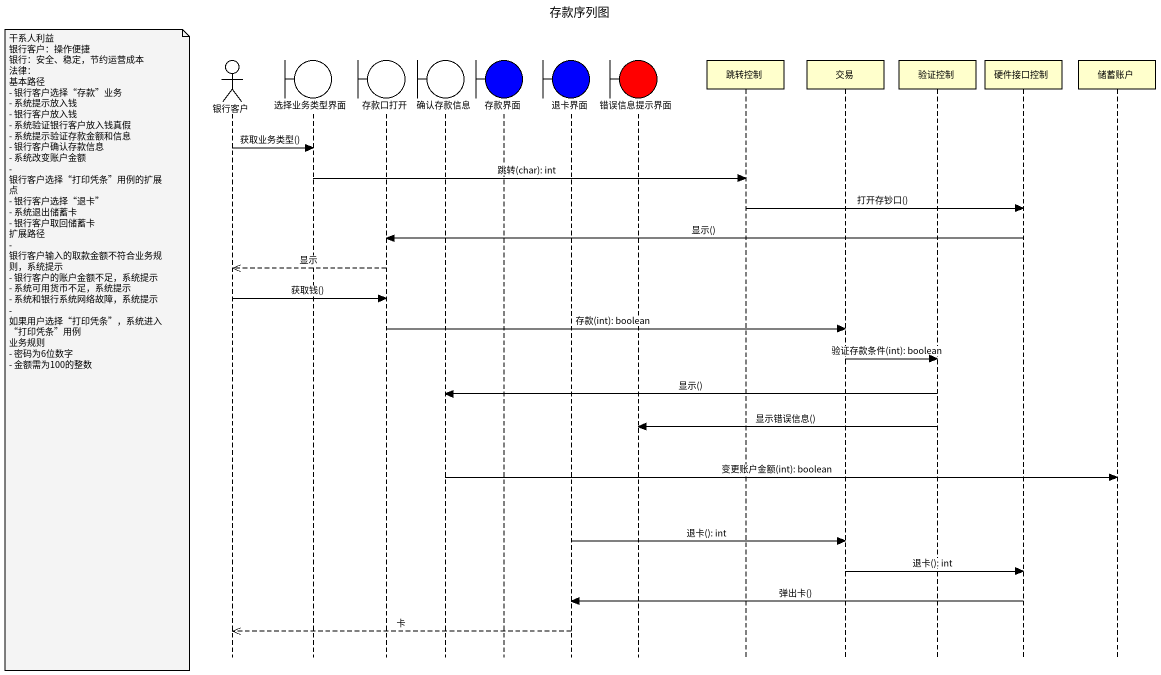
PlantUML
@startuml
title 存款序列图
hide footbox
actor 银行客户
boundary 选择业务类型界面
boundary 存款口打开
boundary 确认存款信息
boundary 存款界面 #0000FF
boundary 退卡界面 #0000FF
boundary 错误信息提示界面 #FF0000
participant 跳转控制
participant 交易
participant 验证控制
participant 硬件接口控制
participant 储蓄账户

银行客户 -> 选择业务类型界面 : 获取业务类型()
选择业务类型界面 -> 跳转控制 : 跳转(char): int
跳转控制 -> 硬件接口控制 : 打开存钞口()
硬件接口控制 -> 存款口打开 : 显示()
存款口打开 -->> 银行客户 : 显示
银行客户 -> 存款口打开 : 获取钱()
存款口打开 -> 交易 : 存款(int): boolean
note left of 银行客户
  干系人利益
  银行客户：操作便捷
  银行：安全、稳定，节约运营成本
  法律：
  基本路径
  - 银行客户选择“存款”业务
  - 系统提示放入钱
  - 银行客户放入钱
  - 系统验证银行客户放入钱真假
  - 系统提示验证存款金额和信息
  - 银行客户确认存款信息
  - 系统改变账户金额
  - 银行客户选择“打印凭条”用例的扩展点
  - 银行客户选择“退卡”
  - 系统退出储蓄卡
  - 银行客户取回储蓄卡
  扩展路径
  - 银行客户输入的取款金额不符合业务规则，系统提示
  - 银行客户的账户金额不足，系统提示
  - 系统可用货币不足，系统提示
  - 系统和银行系统网络故障，系统提示
  - 如果用户选择“打印凭条”，系统进入“打印凭条”用例
  业务规则
  - 密码为6位数字
  - 金额需为100的整数
end note
交易 -> 验证控制 : 验证存款条件(int): boolean
验证控制 -> 确认存款信息 : 显示()
验证控制 -> 错误信息提示界面 : 显示错误信息()
确认存款信息 -> 储蓄账户 : 变更账户金额(int): boolean
退卡界面 -> 交易 : 退卡(): int
交易 -> 硬件接口控制 : 退卡(): int
硬件接口控制 -> 退卡界面 : 弹出卡()
退卡界面 -->> 银行客户 : 卡
@enduml
